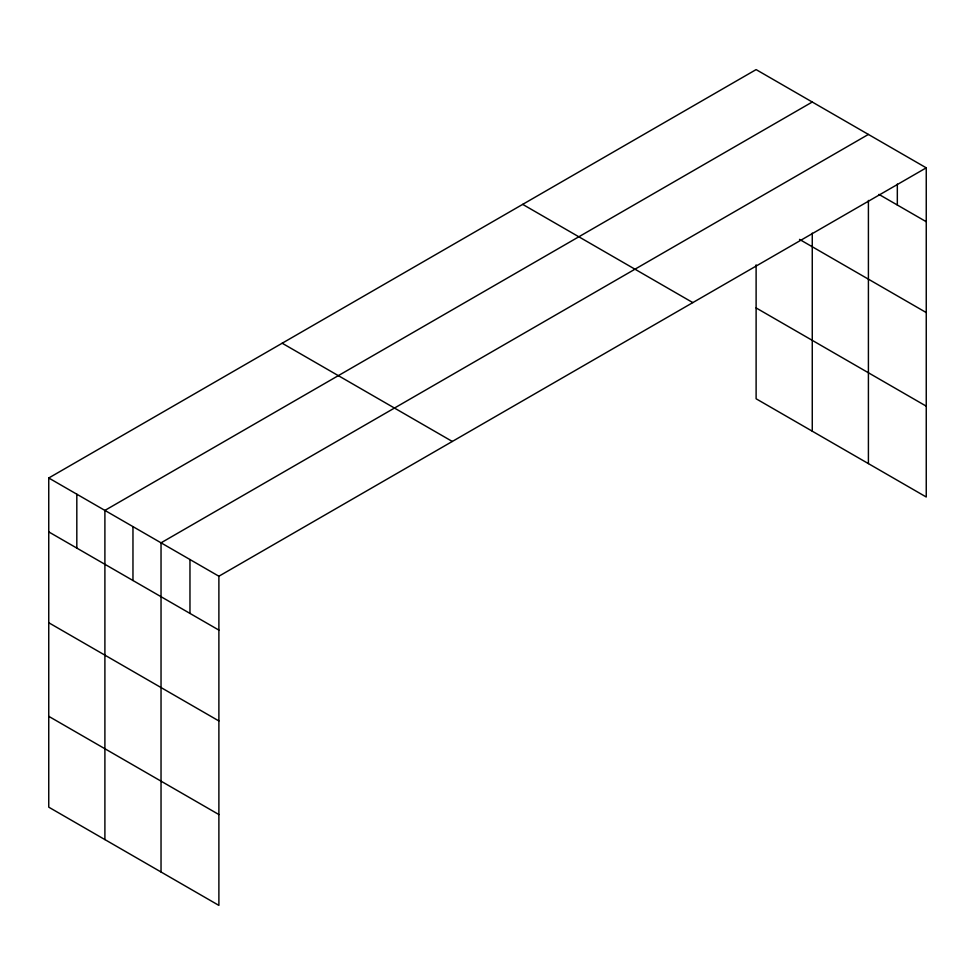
<?xml version="1.0" encoding="UTF-8"?>
<svg xmlns="http://www.w3.org/2000/svg" width="975" height="975" viewBox="0 0 975 975"><rect width="100%" height="100%" fill="white"/><g stroke="black" fill="none" stroke-linecap="round" stroke-linejoin="round"><path stroke-width="1.46" d="M48.75 477.994L218.887 576.225L218.887 905.397L48.75 807.166L48.75 477.994L756.112 69.603L926.25 167.834L926.25 497.006L756.112 398.775L756.112 264.847M812.26 102.022L104.898 510.413L104.898 839.585M868.408 134.428L161.033 542.831L161.033 872.003M218.887 576.225L926.25 167.834M878.926 194.391L926.25 221.715M799.5 239.387L926.25 312.561M756.112 307.929L926.25 406.161M522.685 204.372L692.823 302.603M282.177 343.224L452.315 441.456M48.75 531.887L218.887 630.106M48.75 622.732L218.887 720.952M48.75 716.332L218.887 814.552M897.329 184.068L897.329 205.018M868.408 200.436L868.408 463.6M812.26 233.123L812.26 431.194M189.967 559.528L189.967 613.409M132.966 526.622L132.966 580.503M76.818 494.203L76.818 548.096"/></g></svg>
